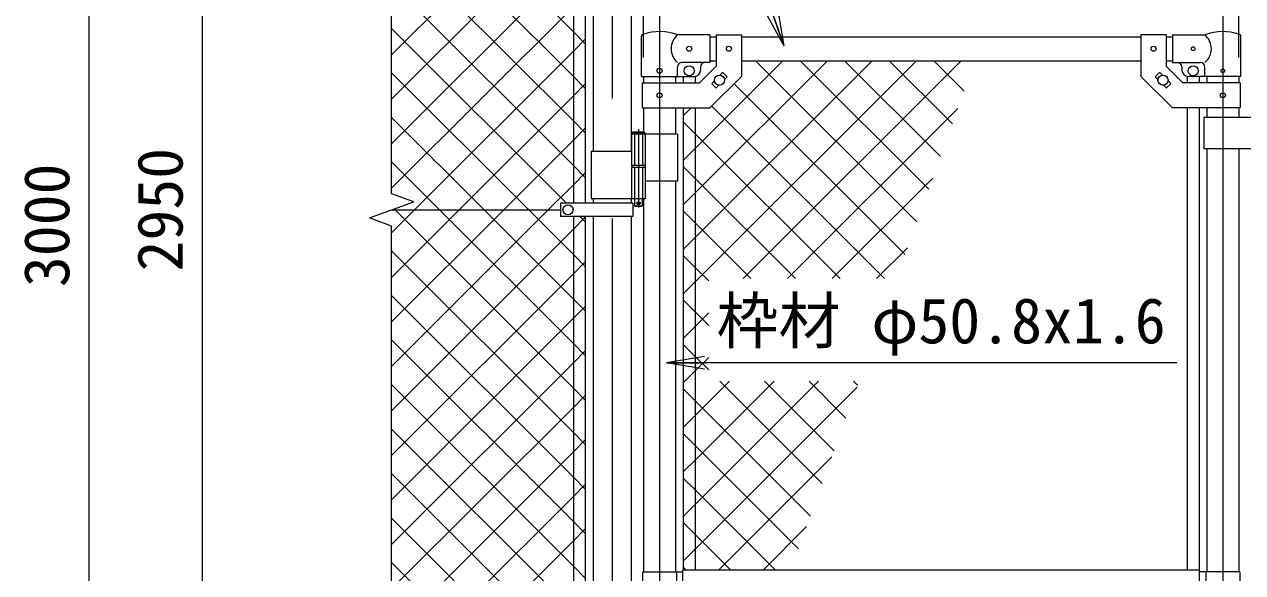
# Model space of a CAD drawing. Units: millimetres, scale not verified. Extents: x -6300 to 6300, y -4455 to 4455.
# Drawn here: x 156 to 2090, y 362 to 1233 of the extents above; entities that cross this region are included whole.
import ezdxf
from ezdxf.enums import TextEntityAlignment as Align

# ---------------------------------------------------------------- set-up
doc = ezdxf.new("R2010")
doc.units = ezdxf.units.MM
doc.header["$LTSCALE"] = 30
doc.linetypes.add('DASHED', pattern=[7.5, 6, -1.5])
doc.linetypes.add('USER1', pattern=[50.8, 31.75, -6.35, 6.35, -6.35])
for name, color, linetype, lineweight in [('0-1_D-BMK', 2, 'USER1', 13), ('0-2_D-STR1', 1, 'Continuous', 18), ('0-3_D-STR3', 3, 'Continuous', 13), ('0-7_D-STR-DIM', 7, 'Continuous', 9), ('0-8_0', 7, 'Continuous', 9), ('0-9_D-STR2', 7, 'Continuous', 9), ('0-A_D-STR-TXT', 7, 'Continuous', 9)]:
    doc.layers.add(name, color=color, linetype=linetype, lineweight=lineweight)
doc.styles.add('ＭＳ ゴシック', font='')
doc.styles.get('ＭＳ ゴシック').set_extended_font_data('MS Gothic')

# ---------------------------------------------------------------- blocks, each defined once
blk = doc.blocks.new('_Open')
at = {"layer": '0-8_0'}
blk.add_line((-30, 5), (0, 0), dxfattribs=at)
blk.add_lwpolyline([(-30, -5), (0, 0), (-30, 0)], dxfattribs=at)

msp = doc.modelspace()

# ---------------------------------------------------------------- linework, layer by layer
at = {"layer": '0-1_D-BMK'}
for p, q in [((1089.08, 2448.75), (1089.08, -947.06)), ((1164.48, 1255.24), (1164.48, -583.15)), ((2058.68, 1255.24), (2058.68, -583.15)), ((1130.92, 1066.93), (1130.92, 942.04)), ((1134.54, 949.01), (1127.29, 949.01))]:
    msp.add_line(p, q, dxfattribs=at)
at = {"layer": '0-2_D-STR1'}
for p, q in [((1058.83, 1257.61), (1058.83, 1031.01)), ((1119.33, 1257.61), (1119.33, 1031.01)), ((1244.48, 1213.51), (1254.48, 1213.51)), ((1294.48, 1213.51), (1928.68, 1213.51)), ((1968.68, 1213.51), (1978.68, 1213.51)), ((1244.48, 1175.51), (1254.48, 1175.51)), ((1294.48, 1175.51), (1928.68, 1175.51)), ((1968.68, 1175.51), (1978.68, 1175.51)), ((1139.08, 1150.51), (1139.08, 1140.46)), ((1189.88, 1150.51), (1189.88, 1140.46)), ((2033.28, 1150.51), (2033.28, 1140.46)), ((2084.08, 1150.51), (2084.08, 1140.46)), ((1139.08, 1100.46), (1139.08, 1062.01)), ((1189.88, 1100.46), (1189.88, 1059.01)), ((2033.28, 1100.46), (2033.28, 1085.46)), ((2084.08, 1100.46), (2084.08, 1085.46)), ((2033.28, 1035.46), (2033.28, 363.51)), ((2084.08, 1035.46), (2084.08, 363.51)), ((1189.88, 984.01), (1189.88, 363.51)), ((1058.83, 956.01), (1058.83, 949.01)), ((1119.33, 956.01), (1119.33, 949.01)), ((1139.08, 956.01), (1139.08, 363.51)), ((1058.83, 928.01), (1058.83, 212.01)), ((1119.33, 928.01), (1119.33, 212.01))]:
    msp.add_line(p, q, dxfattribs=at)
at = {"layer": '0-3_D-STR3'}
for p, q in [((1027.58, 1665.21), (1027.58, 949.01)), ((1046.58, 1665.21), (1046.58, 949.01)), ((1135.93, 1150.51), (1135.93, 1214.2)), ((1244.48, 1216.51), (1193.03, 1216.51)), ((1244.48, 1216.51), (1244.48, 1172.51)), ((1254.48, 1216.71), (1254.48, 1167.03)), ((1254.48, 1216.71), (1294.48, 1216.71)), ((1294.48, 1216.71), (1294.48, 1150.46)), ((1928.68, 1216.71), (1928.68, 1150.46)), ((1968.68, 1216.71), (1928.68, 1216.71)), ((1968.68, 1216.71), (1968.68, 1167.03)), ((1978.68, 1216.51), (2030.13, 1216.51)), ((1978.68, 1216.51), (1978.68, 1172.51)), ((2087.23, 1150.51), (2087.23, 1214.2)), ((1193.03, 1150.51), (1193.03, 1165.51)), ((1244.48, 1172.51), (1200.03, 1172.51)), ((1227.91, 1140.46), (1254.48, 1167.03)), ((1229.48, 1165.51), (1229.48, 1160.51)), ((1995.24, 1140.46), (1968.68, 1167.03)), ((1978.68, 1172.51), (2023.13, 1172.51)), ((1993.68, 1165.51), (1993.68, 1160.51)), ((2030.13, 1150.51), (2030.13, 1165.51)), ((1135.93, 1150.51), (1193.03, 1150.51)), ((1193.03, 1150.51), (1219.48, 1150.51)), ((1201.98, 1150.51), (1201.98, 1140.46)), ((1220.98, 1150.51), (1220.98, 1140.46)), ((1247.81, 1139.87), (1251.52, 1143.58)), ((1260.36, 1152.41), (1264.07, 1156.13)), ((1265.49, 1156.13), (1271.14, 1150.47)), ((1267.43, 1145.34), (1271.14, 1149.06)), ((1957.67, 1156.13), (1952.01, 1150.47)), ((1955.72, 1145.34), (1952.01, 1149.06)), ((1962.8, 1152.41), (1959.08, 1156.13)), ((1975.34, 1139.87), (1971.63, 1143.58)), ((2002.18, 1150.51), (2002.18, 1140.46)), ((2030.13, 1150.51), (2003.68, 1150.51)), ((2021.18, 1150.51), (2021.18, 1140.46)), ((2087.23, 1150.51), (2030.13, 1150.51)), ((1136.78, 1140.46), (1227.91, 1140.46)), ((1136.78, 1140.46), (1136.78, 1100.46)), ((1247.81, 1138.45), (1253.47, 1132.79)), ((1254.88, 1132.79), (1258.6, 1136.51)), ((1968.27, 1132.79), (1964.56, 1136.51)), ((1975.34, 1138.45), (1969.69, 1132.79)), ((2086.38, 1140.46), (1995.24, 1140.46)), ((2086.38, 1140.46), (2086.38, 1100.46)), ((1201.98, 1100.46), (1201.98, 366.01)), ((1220.98, 1100.46), (1220.98, 366.01)), ((2002.18, 1100.46), (2002.18, 366.01)), ((2021.18, 1100.46), (2021.18, 366.01)), ((2148.48, 1085.46), (2028.48, 1085.46)), ((2028.48, 1085.46), (2028.48, 1035.46)), ((1120.12, 1059.01), (1120.12, 1009.01)), ((1193.03, 1059.01), (1120.12, 1059.01)), ((1120.92, 1061.01), (1121.92, 1062.01)), ((1120.92, 1061.01), (1120.92, 1059.01)), ((1120.92, 1061.01), (1140.92, 1061.01)), ((1139.92, 1062.01), (1121.92, 1062.01)), ((1141.72, 1059.01), (1141.72, 1009.01)), ((1193.03, 1059.01), (1193.03, 984.01)), ((1120.12, 1031.01), (1055.78, 1031.01)), ((1055.78, 1031.01), (1055.78, 956.01)), ((2148.48, 1035.46), (2028.48, 1035.46)), ((1141.72, 1009.01), (1120.12, 1009.01)), ((1141.72, 1006.01), (1120.12, 1006.01)), ((1120.12, 1006.01), (1120.12, 956.01)), ((1120.42, 1009.01), (1120.42, 1006.01)), ((1141.42, 1006.01), (1120.42, 1006.01)), ((1141.42, 1009.01), (1141.42, 1006.01)), ((1141.72, 1006.01), (1141.72, 956.01)), ((1193.03, 984.01), (1141.83, 984.01)), ((1007.08, 949.01), (1007.08, 928.01)), ((1121.88, 949.01), (1007.08, 949.01)), ((1141.72, 956.01), (1055.78, 956.01)), ((1121.88, 949.01), (1121.88, 928.01)), ((1136.92, 956.01), (1136.92, 945.01)), ((739.08, 938.51), (1007.08, 938.51)), ((1125.92, 944.01), (1124.92, 945.01)), ((1135.92, 944.01), (1125.92, 944.01)), ((1135.92, 944.01), (1136.92, 945.01)), ((1121.88, 928.01), (1007.08, 928.01)), ((1027.58, 928.01), (1027.58, 212.01)), ((1046.58, 928.01), (1046.58, 212.01)), ((1137.48, 363.51), (1137.48, 313.51)), ((1137.48, 363.51), (1201.58, 363.51)), ((1191.48, 363.51), (1191.48, 313.51)), ((2021.58, 366.01), (1201.58, 366.01)), ((1201.58, 311.01), (1201.58, 366.01)), ((2021.58, 345.01), (2021.58, 366.01)), ((2085.68, 363.51), (2021.58, 363.51)), ((2031.68, 363.51), (2031.68, 345.01)), ((2085.68, 363.51), (2085.68, 345.01))]:
    msp.add_line(p, q, dxfattribs=at)
at = {"layer": '0-3_D-STR3', "linetype": 'DASHED'}
for p, q in [((1124.62, 1059.01), (1124.62, 1009.01)), ((1137.22, 1059.01), (1137.22, 1009.01)), ((1124.62, 1006.01), (1124.62, 956.01)), ((1137.22, 1006.01), (1137.22, 956.01))]:
    msp.add_line(p, q, dxfattribs=at)
at = {"layer": '0-3_D-STR3'}
for points in [[(1136.78, 1100.46), (1244.48, 1100.46), (1294.48, 1150.46)], [(2086.38, 1100.46), (1978.68, 1100.46), (1928.68, 1150.46)], [(1139.92, 1062.01), (1140.92, 1061.01), (1140.92, 1059.01)], [(1124.92, 956.01), (1124.92, 945.01), (1136.92, 945.01)]]:
    msp.add_lwpolyline(points, dxfattribs=at)
for centre, radius in [((1211.48, 1194.51), 4), ((1274.48, 1194.46), 4), ((1948.68, 1194.46), 4), ((2011.68, 1194.51), 3), ((1164.48, 1159.51), 4), ((1211.48, 1159.51), 8), ((2011.68, 1159.51), 8), ((2058.68, 1159.51), 3), ((1259.48, 1144.46), 8), ((1963.68, 1144.46), 8), ((1164.48, 1120.46), 4), ((2058.68, 1120.46), 4), ((1130.92, 949.01), 2.5), ((1019.08, 938.51), 8)]:
    msp.add_circle(centre, radius, dxfattribs=at)
for centre, radius, start, end in [((1164.48, 1141.78), 80, 69.0916, 109.22051), ((2058.68, 1141.78), 80, 70.77949, 110.9084), ((1139.23, 1214.2), 3.3, 109.22051, 180), ((1211.22, 1194.51), 28.55, 129.59418, 230.40582), ((2011.93, 1194.51), 28.55, 309.59418, 50.40582), ((2083.93, 1214.2), 3.3, 0, 70.77949), ((1200.03, 1165.51), 7, 90, 180), ((1219.48, 1160.51), 10, 270, 0), ((1236.48, 1165.51), 7, 90, 180), ((1986.68, 1165.51), 7, 0, 90), ((2003.68, 1160.51), 10, 180, 270), ((2023.13, 1165.51), 7, 0, 90), ((1264.78, 1155.42), 1, 45, 135), ((1270.44, 1149.76), 1, 315, 45), ((1952.72, 1149.76), 1, 135, 225), ((1958.37, 1155.42), 1, 45, 135), ((1248.52, 1139.16), 1, 135, 225), ((1254.17, 1133.5), 1, 225, 315), ((1968.98, 1133.5), 1, 225, 315), ((1974.64, 1139.16), 1, 315, 45)]:
    msp.add_arc(centre, radius, start, end, dxfattribs=at)
at = {"layer": '0-7_D-STR-DIM'}
for p, q in [((1139.08, 1180.51), (1139.08, 2693.51)), ((2084.08, 1180.51), (2084.08, 2693.51)), ((2084.08, 1180.51), (2084.08, 2693.51)), ((739.08, 964.16), (739.08, 2476.51)), ((259.08, -526.49), (259.08, 2353.51)), ((439.08, -476.49), (439.08, 2353.51)), ((703.84, 925.69), (774.31, 951.34)), ((774.31, 951.34), (739.08, 964.16)), ((739.08, 912.86), (703.84, 925.69)), ((739.08, -679.49), (739.08, 912.86))]:
    msp.add_line(p, q, dxfattribs=at)
at = {"layer": '0-9_D-STR2'}
for p, q in [((1027.58, 1221.16), (739.08, 1509.66)), ((739.08, 1184.87), (1027.58, 1473.37)), ((1027.58, 1150.45), (739.08, 1438.95)), ((739.08, 1114.16), (1027.58, 1402.66)), ((1027.58, 1079.74), (739.08, 1368.24)), ((739.08, 1043.45), (1027.58, 1331.95)), ((1027.58, 1009.03), (739.08, 1297.53)), ((739.08, 972.73), (1027.58, 1261.23)), ((1016.88, 949.01), (739.08, 1226.82)), ((1046.58, 1202.16), (1027.58, 1221.16)), ((1027.58, 1190.52), (1046.58, 1209.52)), ((775.56, 938.51), (1027.58, 1190.52)), ((1220.98, 1036.14), (1360.35, 1175.51)), ((1220.98, 965.43), (1431.06, 1175.51)), ((1220.98, 894.72), (1501.77, 1175.51)), ((1220.98, 824.01), (1572.48, 1175.51)), ((1296.93, 829.25), (1643.19, 1175.51)), ((1572.94, 919.44), (1316.87, 1175.51)), ((1591.71, 971.38), (1387.58, 1175.51)), ((1610.48, 1023.32), (1458.29, 1175.51)), ((1629.25, 1075.26), (1529, 1175.51)), ((1648.02, 1127.2), (1599.71, 1175.51)), ((956.67, 938.51), (739.08, 1156.11)), ((1046.58, 1131.45), (1027.58, 1150.45)), ((1027.58, 1119.81), (1046.58, 1138.81)), ((1554.16, 867.5), (1282.84, 1138.83)), ((846.27, 938.51), (1027.58, 1119.81)), ((1521.71, 829.25), (1247.49, 1103.47)), ((885.96, 938.51), (739.08, 1085.39)), ((1201.98, 1087.85), (1214.59, 1100.46)), ((1367.64, 829.25), (1638.07, 1099.68)), ((1046.58, 1060.74), (1027.58, 1079.74)), ((1027.58, 1049.1), (1046.58, 1068.1)), ((1220.98, 1059.27), (1201.98, 1078.27)), ((916.98, 938.51), (1027.58, 1049.1)), ((1451, 829.25), (1220.98, 1059.27)), ((1201.98, 1017.14), (1220.98, 1036.14)), ((815.25, 938.51), (739.08, 1014.68)), ((1046.58, 990.03), (1027.58, 1009.03)), ((1220.98, 988.56), (1201.98, 1007.56)), ((1027.58, 978.39), (1046.58, 997.39)), ((1380.29, 829.25), (1220.98, 988.56)), ((1438.35, 829.25), (1598.06, 988.95)), ((987.7, 938.51), (1027.58, 978.39)), ((1201.98, 946.43), (1220.98, 965.43)), ((739.08, 902.02), (775.56, 938.51)), ((739.08, 831.31), (846.27, 938.51)), ((739.08, 760.6), (916.98, 938.51)), ((739.08, 689.89), (987.7, 938.51)), ((1027.58, 726.18), (815.25, 938.51)), ((1027.58, 796.89), (885.96, 938.51)), ((1027.58, 867.61), (956.67, 938.51)), ((1027.58, 907.68), (1046.58, 926.68)), ((1046.58, 919.32), (1037.88, 928.01)), ((739.08, 619.18), (1027.58, 907.68)), ((1201.98, 875.72), (1220.98, 894.72)), ((1027.58, 584.76), (739.08, 873.26)), ((1509.06, 829.25), (1558.04, 878.23)), ((1046.58, 848.61), (1027.58, 867.61)), ((1027.58, 836.97), (1046.58, 855.97)), ((1220.98, 847.14), (1201.98, 866.14)), ((739.08, 548.47), (1027.58, 836.97)), ((1242.46, 825.66), (1220.98, 847.14)), ((1201.98, 805.01), (1220.98, 824.01)), ((1027.58, 514.05), (739.08, 802.55)), ((1046.58, 777.89), (1027.58, 796.89)), ((1220.98, 776.43), (1201.98, 795.43)), ((1027.58, 766.26), (1046.58, 785.26)), ((1242.46, 754.95), (1220.98, 776.43)), ((739.08, 477.76), (1027.58, 766.26)), ((1027.58, 443.34), (739.08, 731.84)), ((1046.58, 707.18), (1027.58, 726.18)), ((1220.98, 705.72), (1201.98, 724.72)), ((1027.58, 695.55), (1046.58, 714.55)), ((1242.46, 684.24), (1220.98, 705.72)), ((739.08, 407.05), (1027.58, 695.55)), ((1027.58, 372.63), (739.08, 661.13)), ((1220.98, 611.87), (1275.46, 666.36)), ((1220.98, 541.16), (1346.17, 666.36)), ((1422.77, 503.93), (1260.34, 666.36)), ((1441.54, 555.87), (1331.05, 666.36)), ((1460.31, 607.81), (1401.76, 666.36)), ((1479.08, 659.75), (1472.47, 666.36)), ((1027.58, 624.84), (1046.58, 643.84)), ((1220.98, 635.01), (1201.98, 654.01)), ((739.08, 336.34), (1027.58, 624.84)), ((1404, 451.99), (1220.98, 635.01)), ((1201.98, 592.87), (1220.98, 611.87)), ((1027.58, 301.92), (739.08, 590.42)), ((1046.58, 565.76), (1027.58, 584.76)), ((1220.98, 564.3), (1201.98, 583.3)), ((1027.58, 554.13), (1046.58, 573.13)), ((1385.23, 400.05), (1220.98, 564.3)), ((739.08, 265.63), (1027.58, 554.13)), ((1257.96, 366.01), (1437.99, 546.04)), ((1201.98, 522.16), (1220.98, 541.16)), ((1027.58, 231.21), (739.08, 519.71)), ((1046.58, 495.05), (1027.58, 514.05)), ((1027.58, 483.42), (1046.58, 502.42)), ((745.67, 201.51), (1027.58, 483.42)), ((986.56, 201.51), (739.08, 449)), ((1046.58, 424.34), (1027.58, 443.34)), ((1027.58, 412.71), (1046.58, 431.71)), ((1328.67, 366.01), (1397.97, 435.32)), ((816.38, 201.51), (1027.58, 412.71)), ((915.85, 201.51), (739.08, 378.29)), ((1046.58, 353.63), (1027.58, 372.63)), ((1207.13, 366.01), (1201.98, 371.17))]:
    msp.add_line(p, q, dxfattribs=at)
for points in [[(1046.58, 636.47), (1027.58, 655.47), (744.54, 938.51), (743.08, 939.97)], [(1309.58, 829.25), (1220.98, 917.85), (1201.98, 936.85)], [(1201.98, 734.29), (1220.98, 753.29), (1242.46, 774.78)], [(1201.98, 663.58), (1220.98, 682.58), (1242.46, 704.06)], [(1201.98, 451.45), (1220.98, 470.45), (1416.88, 666.36)], [(1201.98, 380.74), (1220.98, 399.74), (1478.01, 656.77)], [(1348.55, 366.01), (1220.98, 493.59), (1201.98, 512.59)], [(1277.84, 366.01), (1220.98, 422.88), (1201.98, 441.88)]]:
    msp.add_lwpolyline(points, dxfattribs=at)
at = {"layer": '0-A_D-STR-TXT'}
for points in [[(1970.82, 1415.61), (1286.52, 1415.61), (1361.11, 1200.78)], [(1985.52, 695.6), (1459.27, 695.6), (1177.72, 695.6)]]:
    msp.add_lwpolyline(points, dxfattribs=at)

# ---------------------------------------------------------------- block references
at = {"layer": '0-A_D-STR-TXT', "xscale": 2, "yscale": 2}
for p, rotation in [((1361.77, 1198.89), 289.14937), ((1175.72, 695.6), 180)]:
    msp.add_blockref('_Open', p, dxfattribs=dict(at, rotation=rotation))

# ---------------------------------------------------------------- texts
at = {"layer": '0-7_D-STR-DIM', "style": 'ＭＳ ゴシック'}
for s, p in [('2950', (428.95, 840.64)), ('3000', (248.95, 815.82))]:
    msp.add_text(s, height=72.14, rotation=90, dxfattribs=at).set_placement(p, align=Align.BOTTOM_LEFT)
at = {"layer": '0-A_D-STR-TXT', "style": 'ＭＳ ゴシック'}
msp.add_text('枠材 φ50.8x1.6', height=72.14, dxfattribs=at).set_placement((1254.88, 704.81), align=Align.BOTTOM_LEFT)

doc.saveas('drawing.dxf')
